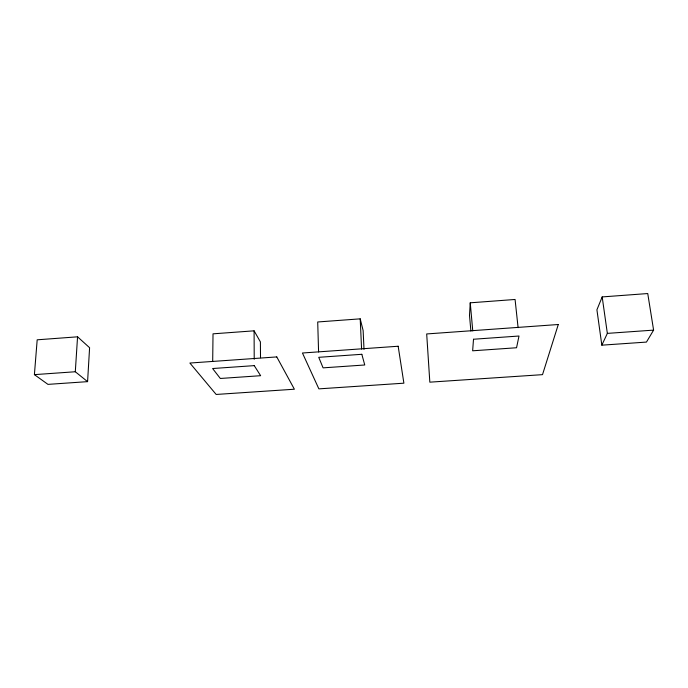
<?xml version="1.0" encoding="UTF-8"?>
<svg xmlns="http://www.w3.org/2000/svg" width="688" height="688" viewBox="0 0 688 688"><rect width="100%" height="100%" fill="white"/><g stroke="black" fill="none" stroke-linecap="round" stroke-linejoin="round"><path stroke-width="1.03" d="M212.695 361.166L213.022 333.835L254.096 330.825L260.399 341.893L260.511 357.743M518.098 327.669L515.071 299.469L470.248 302.815L469.508 315.457L470.893 331.048M87.582 381.642L89.595 347.715L77.555 336.819L37.186 339.812L34.4 374.633L47.962 384.377L87.582 381.642L75.302 371.752L34.4 374.633M75.302 371.752L77.555 336.819M602.181 296.924L596.917 309.806L601.837 345.17L646.445 342.082L653.6 330.12L647.743 293.544L602.181 296.924L607.349 333.379L601.837 345.17M364.012 349.332L363.135 330.558L360.202 318.845L317.71 321.975L318.587 351.964M607.349 333.379L653.6 330.12M470.248 302.815L472.759 330.919M360.202 318.845L361.587 349.083M254.096 330.825L254.216 359.299M473.507 339.244L472.647 350.803L516.55 347.75L519.001 336.019L473.507 339.244M558.286 324.512L542.514 374.65L429.828 382.167L426.689 333.947L558.286 324.512M398.163 346.245L302.445 353.004L318.871 388.866L403.89 383.182L398.163 346.245M276.774 356.917L189.888 363.04L216.17 394.456L294.378 389.219L276.774 356.917M361.828 354.294L318.742 357.313L323.085 367.856L364.752 364.984L361.828 354.294M254.242 365.629L212.609 368.527L220.332 378.469L260.632 375.7L254.242 365.629"/></g></svg>
